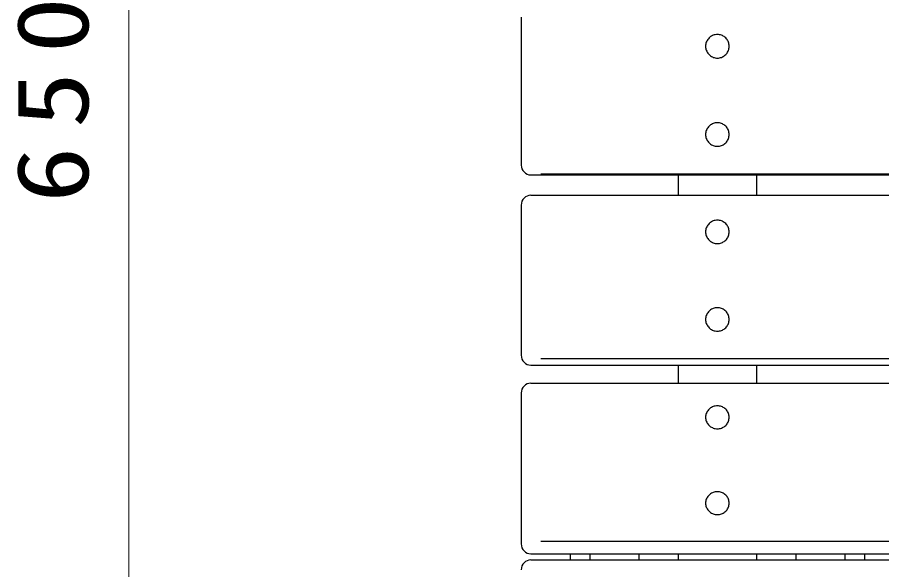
# Model space of a CAD drawing. Units: millimetres on the paper, scale 1:20. Extents: x -365 to 0, y 0 to 257.
# Drawn here: x -314.69 to -292.66, y 197.64 to 211.72 of the extents above; entities that cross this region are included whole.
import ezdxf

# ---------------------------------------------------------------- set-up
doc = ezdxf.new("R2010")
doc.units = ezdxf.units.MM
doc.layers.add('LY_1', color=7, linetype='Continuous', lineweight=25)
doc.styles.add('ＭＳ ゴシック', font='')
doc.styles.get('ＭＳ ゴシック').set_extended_font_data('MS Gothic')

msp = doc.modelspace()

# ---------------------------------------------------------------- linework, layer by layer
at = {"layer": 'LY_1', "lineweight": 13}
msp.add_line((-311.846, 193.537), (-311.846, 226.153), dxfattribs=at)
at = {"layer": 'LY_1'}
for p, q in [((-301.846, 211.717), (-301.846, 207.95)), ((-301.596, 207.7), (-272.846, 207.7)), ((-301.346, 207.728), (-272.846, 207.728)), ((-297.846, 207.7), (-297.846, 207.179)), ((-295.846, 207.7), (-295.846, 207.179)), ((-301.596, 207.179), (-272.846, 207.179)), ((-301.846, 206.929), (-301.846, 203.1)), ((-301.346, 203.023), (-272.846, 203.023)), ((-301.596, 202.85), (-272.846, 202.85)), ((-297.846, 202.85), (-297.846, 202.39)), ((-295.846, 202.85), (-295.846, 202.39)), ((-301.596, 202.39), (-272.846, 202.39)), ((-301.846, 202.14), (-301.846, 198.291)), ((-301.346, 198.359), (-270.846, 198.359)), ((-301.596, 198.041), (-270.846, 198.041)), ((-300.596, 198.041), (-300.596, 197.885)), ((-300.096, 198.041), (-300.096, 197.885)), ((-298.846, 198.041), (-298.846, 197.885)), ((-297.846, 198.041), (-297.846, 197.885)), ((-295.846, 198.041), (-295.846, 197.885)), ((-294.846, 198.041), (-294.846, 197.885)), ((-293.596, 198.041), (-293.596, 197.885)), ((-293.096, 198.041), (-293.096, 197.885)), ((-301.596, 197.885), (-270.846, 197.885))]:
    msp.add_line(p, q, dxfattribs=at)
for points in [[(-296.546, 210.977), (-296.547, 211.004), (-296.55, 211.03), (-296.556, 211.055), (-296.564, 211.08), (-296.574, 211.104), (-296.586, 211.127), (-296.6, 211.149), (-296.616, 211.17), (-296.634, 211.19), (-296.653, 211.207), (-296.674, 211.223), (-296.696, 211.237), (-296.719, 211.249), (-296.743, 211.259), (-296.768, 211.267), (-296.794, 211.273), (-296.82, 211.276), (-296.846, 211.277), (-296.872, 211.276), (-296.898, 211.273), (-296.924, 211.267), (-296.949, 211.259), (-296.973, 211.249), (-296.996, 211.237), (-297.018, 211.223), (-297.039, 211.207), (-297.058, 211.19), (-297.076, 211.17), (-297.092, 211.149), (-297.106, 211.127), (-297.118, 211.104), (-297.128, 211.08), (-297.136, 211.055), (-297.141, 211.03), (-297.145, 211.004), (-297.146, 210.977), (-297.145, 210.951), (-297.141, 210.925), (-297.136, 210.9), (-297.128, 210.875), (-297.118, 210.851), (-297.106, 210.827), (-297.092, 210.805), (-297.076, 210.785), (-297.058, 210.765), (-297.039, 210.748), (-297.018, 210.732), (-296.996, 210.718), (-296.973, 210.706), (-296.949, 210.696), (-296.924, 210.688), (-296.898, 210.682), (-296.872, 210.679), (-296.846, 210.678), (-296.82, 210.679), (-296.794, 210.682), (-296.768, 210.688), (-296.743, 210.696), (-296.719, 210.706), (-296.696, 210.718), (-296.674, 210.732), (-296.653, 210.748), (-296.634, 210.765), (-296.616, 210.785), (-296.6, 210.805), (-296.586, 210.827), (-296.574, 210.851), (-296.564, 210.875), (-296.556, 210.9), (-296.55, 210.925), (-296.547, 210.951)], [(-296.546, 208.728), (-296.547, 208.754), (-296.55, 208.78), (-296.556, 208.806), (-296.564, 208.831), (-296.574, 208.855), (-296.586, 208.878), (-296.6, 208.9), (-296.616, 208.921), (-296.634, 208.94), (-296.653, 208.958), (-296.674, 208.974), (-296.696, 208.988), (-296.719, 209), (-296.743, 209.01), (-296.768, 209.018), (-296.794, 209.023), (-296.82, 209.027), (-296.846, 209.028), (-296.872, 209.027), (-296.898, 209.023), (-296.924, 209.018), (-296.949, 209.01), (-296.973, 209), (-296.996, 208.988), (-297.018, 208.974), (-297.039, 208.958), (-297.058, 208.94), (-297.076, 208.921), (-297.092, 208.9), (-297.106, 208.878), (-297.118, 208.855), (-297.128, 208.831), (-297.136, 208.806), (-297.141, 208.78), (-297.145, 208.754), (-297.146, 208.728), (-297.145, 208.702), (-297.141, 208.676), (-297.136, 208.65), (-297.128, 208.625), (-297.118, 208.601), (-297.106, 208.578), (-297.092, 208.556), (-297.076, 208.535), (-297.058, 208.516), (-297.039, 208.498), (-297.018, 208.482), (-296.996, 208.468), (-296.973, 208.456), (-296.949, 208.446), (-296.924, 208.438), (-296.898, 208.433), (-296.872, 208.429), (-296.846, 208.428), (-296.82, 208.429), (-296.794, 208.433), (-296.768, 208.438), (-296.743, 208.446), (-296.719, 208.456), (-296.696, 208.468), (-296.674, 208.482), (-296.653, 208.498), (-296.634, 208.516), (-296.616, 208.535), (-296.6, 208.556), (-296.586, 208.578), (-296.574, 208.601), (-296.564, 208.625), (-296.556, 208.65), (-296.55, 208.676), (-296.547, 208.702)], [(-296.546, 206.247), (-296.547, 206.273), (-296.55, 206.298), (-296.556, 206.324), (-296.564, 206.348), (-296.574, 206.372), (-296.586, 206.395), (-296.6, 206.417), (-296.616, 206.438), (-296.634, 206.457), (-296.653, 206.475), (-296.674, 206.49), (-296.696, 206.504), (-296.719, 206.516), (-296.743, 206.526), (-296.768, 206.534), (-296.794, 206.54), (-296.82, 206.543), (-296.846, 206.544), (-296.872, 206.543), (-296.898, 206.54), (-296.924, 206.534), (-296.949, 206.526), (-296.973, 206.516), (-296.996, 206.504), (-297.018, 206.49), (-297.039, 206.475), (-297.058, 206.457), (-297.076, 206.438), (-297.092, 206.417), (-297.106, 206.395), (-297.118, 206.372), (-297.128, 206.348), (-297.136, 206.324), (-297.141, 206.298), (-297.145, 206.273), (-297.146, 206.247), (-297.145, 206.221), (-297.141, 206.195), (-297.136, 206.17), (-297.128, 206.145), (-297.118, 206.121), (-297.106, 206.098), (-297.092, 206.076), (-297.076, 206.055), (-297.058, 206.036), (-297.039, 206.019), (-297.018, 206.003), (-296.996, 205.989), (-296.973, 205.977), (-296.949, 205.967), (-296.924, 205.959), (-296.898, 205.954), (-296.872, 205.95), (-296.846, 205.949), (-296.82, 205.95), (-296.794, 205.954), (-296.768, 205.959), (-296.743, 205.967), (-296.719, 205.977), (-296.696, 205.989), (-296.674, 206.003), (-296.653, 206.019), (-296.634, 206.036), (-296.616, 206.055), (-296.6, 206.076), (-296.586, 206.098), (-296.574, 206.121), (-296.564, 206.145), (-296.556, 206.17), (-296.55, 206.195), (-296.547, 206.221)], [(-296.546, 204.015), (-296.547, 204.041), (-296.55, 204.067), (-296.556, 204.092), (-296.564, 204.117), (-296.574, 204.141), (-296.586, 204.164), (-296.6, 204.186), (-296.616, 204.206), (-296.634, 204.225), (-296.653, 204.243), (-296.674, 204.259), (-296.696, 204.273), (-296.719, 204.285), (-296.743, 204.295), (-296.768, 204.302), (-296.794, 204.308), (-296.82, 204.311), (-296.846, 204.312), (-296.872, 204.311), (-296.898, 204.308), (-296.924, 204.302), (-296.949, 204.295), (-296.973, 204.285), (-296.996, 204.273), (-297.018, 204.259), (-297.039, 204.243), (-297.058, 204.225), (-297.076, 204.206), (-297.092, 204.186), (-297.106, 204.164), (-297.118, 204.141), (-297.128, 204.117), (-297.136, 204.092), (-297.141, 204.067), (-297.145, 204.041), (-297.146, 204.015), (-297.145, 203.989), (-297.141, 203.963), (-297.136, 203.938), (-297.128, 203.913), (-297.118, 203.889), (-297.106, 203.866), (-297.092, 203.844), (-297.076, 203.824), (-297.058, 203.804), (-297.039, 203.787), (-297.018, 203.771), (-296.996, 203.757), (-296.973, 203.745), (-296.949, 203.735), (-296.924, 203.727), (-296.898, 203.722), (-296.872, 203.718), (-296.846, 203.717), (-296.82, 203.718), (-296.794, 203.722), (-296.768, 203.727), (-296.743, 203.735), (-296.719, 203.745), (-296.696, 203.757), (-296.674, 203.771), (-296.653, 203.787), (-296.634, 203.804), (-296.616, 203.824), (-296.6, 203.844), (-296.586, 203.866), (-296.574, 203.889), (-296.564, 203.913), (-296.556, 203.938), (-296.55, 203.963), (-296.547, 203.989)], [(-296.546, 201.52), (-296.547, 201.545), (-296.55, 201.571), (-296.556, 201.595), (-296.564, 201.62), (-296.574, 201.643), (-296.586, 201.666), (-296.6, 201.687), (-296.616, 201.708), (-296.634, 201.726), (-296.653, 201.743), (-296.674, 201.759), (-296.696, 201.773), (-296.719, 201.784), (-296.743, 201.794), (-296.768, 201.802), (-296.794, 201.807), (-296.82, 201.811), (-296.846, 201.812), (-296.872, 201.811), (-296.898, 201.807), (-296.924, 201.802), (-296.949, 201.794), (-296.973, 201.784), (-296.996, 201.773), (-297.018, 201.759), (-297.039, 201.743), (-297.058, 201.726), (-297.076, 201.708), (-297.092, 201.687), (-297.106, 201.666), (-297.118, 201.643), (-297.128, 201.62), (-297.136, 201.595), (-297.141, 201.571), (-297.145, 201.545), (-297.146, 201.52), (-297.145, 201.495), (-297.141, 201.469), (-297.136, 201.444), (-297.128, 201.42), (-297.118, 201.397), (-297.106, 201.374), (-297.092, 201.353), (-297.076, 201.332), (-297.058, 201.314), (-297.039, 201.296), (-297.018, 201.281), (-296.996, 201.267), (-296.973, 201.256), (-296.949, 201.246), (-296.924, 201.238), (-296.898, 201.233), (-296.872, 201.229), (-296.846, 201.228), (-296.82, 201.229), (-296.794, 201.233), (-296.768, 201.238), (-296.743, 201.246), (-296.719, 201.256), (-296.696, 201.267), (-296.674, 201.281), (-296.653, 201.296), (-296.634, 201.314), (-296.616, 201.332), (-296.6, 201.353), (-296.586, 201.374), (-296.574, 201.397), (-296.564, 201.42), (-296.556, 201.444), (-296.55, 201.469), (-296.547, 201.495)], [(-296.546, 199.332), (-296.547, 199.357), (-296.55, 199.383), (-296.556, 199.407), (-296.564, 199.432), (-296.574, 199.455), (-296.586, 199.478), (-296.6, 199.499), (-296.616, 199.519), (-296.634, 199.538), (-296.653, 199.555), (-296.674, 199.571), (-296.696, 199.585), (-296.719, 199.596), (-296.743, 199.606), (-296.768, 199.614), (-296.794, 199.619), (-296.82, 199.623), (-296.846, 199.624), (-296.872, 199.623), (-296.898, 199.619), (-296.924, 199.614), (-296.949, 199.606), (-296.973, 199.596), (-296.996, 199.585), (-297.018, 199.571), (-297.039, 199.555), (-297.058, 199.538), (-297.076, 199.519), (-297.092, 199.499), (-297.106, 199.478), (-297.118, 199.455), (-297.128, 199.432), (-297.136, 199.407), (-297.141, 199.383), (-297.145, 199.357), (-297.146, 199.332), (-297.145, 199.306), (-297.141, 199.281), (-297.136, 199.256), (-297.128, 199.232), (-297.118, 199.209), (-297.106, 199.186), (-297.092, 199.165), (-297.076, 199.144), (-297.058, 199.126), (-297.039, 199.108), (-297.018, 199.093), (-296.996, 199.079), (-296.973, 199.067), (-296.949, 199.058), (-296.924, 199.05), (-296.898, 199.045), (-296.872, 199.041), (-296.846, 199.04), (-296.82, 199.041), (-296.794, 199.045), (-296.768, 199.05), (-296.743, 199.058), (-296.719, 199.067), (-296.696, 199.079), (-296.674, 199.093), (-296.653, 199.108), (-296.634, 199.126), (-296.616, 199.144), (-296.6, 199.165), (-296.586, 199.186), (-296.574, 199.209), (-296.564, 199.232), (-296.556, 199.256), (-296.55, 199.281), (-296.547, 199.306)]]:
    msp.add_lwpolyline(points, close=True, dxfattribs=at)
for centre, start, end in [((-301.596, 207.95), 180, 270), ((-301.596, 206.929), 90, 180), ((-301.596, 203.1), 180, 270), ((-301.596, 202.14), 90, 180), ((-301.596, 198.291), 180, 270), ((-301.596, 197.635), 90, 180)]:
    msp.add_arc(centre, 0.25, start, end, dxfattribs=at)

# ---------------------------------------------------------------- texts
at = {"layer": 'LY_1', "insert": (-312.846, 209.845), "char_height": 1.833, "attachment_point": 8, "rotation": 90, "style": 'ＭＳ ゴシック'}
msp.add_mtext('\\T1.33;\\W1.15;650', dxfattribs=at)

doc.saveas('drawing.dxf')
